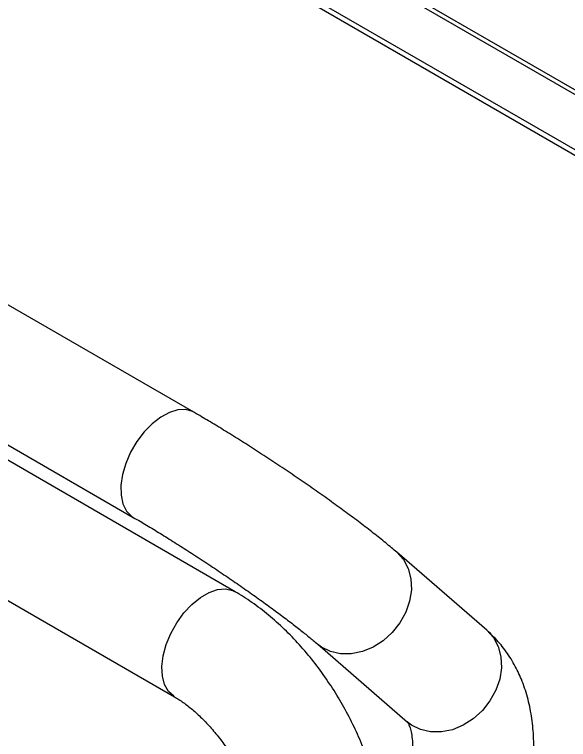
# Model space of a CAD drawing. Header units: millimetres. Extents: x 15 to 415, y 5 to 292.
# Drawn here: x 344.49 to 368, y 177.16 to 207.89 of the extents above; entities that cross this region are included whole.
import ezdxf

# ---------------------------------------------------------------- set-up
doc = ezdxf.new("R2010")
doc.units = ezdxf.units.MM

msp = doc.modelspace()

# ---------------------------------------------------------------- linework, layer by layer
at = {"color": 7, "linetype": 'Continuous', "lineweight": 25}
for p, q in [((393.0296, 190.1941), (292.4469, 248.2592)), ((393.2214, 190.2765), (292.8265, 248.2333)), ((290.4266, 247.0929), (391.0093, 189.0278)), ((290.4266, 246.8596), (391.0093, 188.7945)), ((352.1051, 191.0286), (338.468, 198.9011)), ((335.8968, 194.4471), (349.5339, 186.5746)), ((353.8494, 183.4264), (340.2345, 191.2861)), ((337.6633, 186.8321), (351.2782, 178.9725)), ((364.5282, 181.7885), (360.709, 185.0966)), ((357.3419, 181.2092), (361.1611, 177.9011))]:
    msp.add_line(p, q, dxfattribs=at)
at = {"color": 8, "linetype": 'Continuous', "lineweight": 25, "flags": 128}
for points in [[(352.1057, 191.0282), (352.0509, 191.0573), (351.7564, 191.1419), (351.4236, 191.1307), (351.066, 191.0242), (350.6983, 190.8266), (350.3356, 190.5462), (349.9927, 190.1943), (349.6836, 189.7854)], [(349.6836, 189.7854), (349.4211, 189.3363), (349.2157, 188.8652), (349.0761, 188.3915), (349.0078, 187.9347), (349.0137, 187.5133), (349.0935, 187.1446), (349.244, 186.8438), (349.459, 186.6232), (349.5333, 186.5749)], [(360.7083, 185.0972), (360.9884, 184.787), (361.1922, 184.4064), (361.3072, 183.9745), (361.3289, 183.5089), (361.2563, 183.0288), (361.0923, 182.5538), (360.8437, 182.1032)], [(351.2781, 178.9725), (351.2459, 178.9921), (351.0207, 179.198), (350.8587, 179.4859), (350.7665, 179.8439), (350.7478, 180.2575), (350.8035, 180.7096), (350.9313, 181.1817), (351.1259, 181.6546), (351.3794, 182.1089), (351.6814, 182.5259), (352.0194, 182.8886), (352.3798, 183.1822), (352.7477, 183.3945), (353.1081, 183.5171), (353.4462, 183.5447), (353.7481, 183.4763), (353.8498, 183.4262)], [(360.8437, 182.1032), (360.5207, 181.6957), (360.1364, 181.3478), (359.7067, 181.0738), (359.2491, 180.885), (358.7823, 180.789), (358.3255, 180.7897), (357.8973, 180.8872), (357.5153, 181.0775), (357.3435, 181.2078)], [(364.5282, 181.7885), (364.8076, 181.4789), (365.0114, 181.0983), (365.1265, 180.6664), (365.1482, 180.2008), (365.0755, 179.7207), (364.9115, 179.2457), (364.663, 178.7951)], [(364.663, 178.7951), (364.3399, 178.3876), (363.9557, 178.0397), (363.5259, 177.7657), (363.0683, 177.5769), (362.6015, 177.4808), (362.1447, 177.4816), (361.7166, 177.5791), (361.3346, 177.7694), (361.1611, 177.9011)]]:
    msp.add_lwpolyline(points, dxfattribs=at)
at = {"color": 7, "linetype": 'Continuous', "lineweight": 25}
for points, knots in [([(360.709, 185.0966), (360.6355, 185.1596), (360.4106, 185.3526), (359.9963, 185.6913), (359.4517, 186.1188), (358.8718, 186.5583), (358.2597, 187.009), (357.6188, 187.4687), (356.9548, 187.9338), (356.2741, 188.3999), (355.5837, 188.8623), (354.891, 189.3162), (354.2035, 189.7565), (353.5282, 190.1788), (352.8827, 190.5719), (352.4127, 190.8504), (352.1625, 190.9953), (352.1051, 191.0286)], [0, 0, 0, 0, 0.0382723, 0.1171346, 0.1927872, 0.266474, 0.3390915, 0.4110775, 0.4826797, 0.554056, 0.6253195, 0.6965624, 0.7678496, 0.8392648, 0.9109166, 0.9795647, 1, 1, 1, 1]), ([(349.5339, 186.5746), (349.6286, 186.5196), (349.9009, 186.3616), (350.3821, 186.0741), (350.9819, 185.7063), (351.6076, 185.3126), (352.2493, 184.8994), (352.8972, 184.4727), (353.5416, 184.0388), (354.1728, 183.6043), (354.7813, 183.1758), (355.358, 182.7598), (355.8937, 182.3631), (356.3802, 181.9923), (356.8073, 181.6555), (357.1246, 181.3956), (357.2834, 181.2594), (357.3419, 181.2092)], [0, 0, 0, 0, 0.0375418, 0.1078344, 0.1786742, 0.2500101, 0.3216606, 0.393494, 0.4654059, 0.5372898, 0.6090369, 0.6805374, 0.75165, 0.8221774, 0.8918285, 0.9601561, 1, 1, 1, 1]), ([(360.186, 172.4513), (360.1835, 172.6099), (360.1768, 173.0516), (360.1057, 173.7902), (359.9546, 174.6648), (359.7338, 175.5428), (359.4484, 176.4163), (359.1019, 177.2781), (358.6982, 178.1215), (358.241, 178.9401), (357.7339, 179.7277), (357.1805, 180.478), (356.5842, 181.1847), (355.9484, 181.8422), (355.2755, 182.4424), (354.5763, 182.9812), (354.0903, 183.2789), (353.8494, 183.4264)], [0, 0, 0, 0, 0.0387094, 0.1077722, 0.1767369, 0.2455414, 0.3140858, 0.3823789, 0.4504906, 0.5185231, 0.5865942, 0.6547977, 0.7232531, 0.7920867, 0.8614112, 0.9313013, 1, 1, 1, 1]), ([(366.5229, 176.8402), (366.5204, 176.9989), (366.5135, 177.4443), (366.4376, 178.1573), (366.2677, 178.9607), (366.0204, 179.6894), (365.7006, 180.3592), (365.3136, 180.9611), (364.9105, 181.4404), (364.6311, 181.6948), (364.5282, 181.7885)], [0, 0, 0, 0, 0.0824229, 0.2313282, 0.3797926, 0.5255658, 0.6525479, 0.7896676, 0.922501, 1, 1, 1, 1]), ([(351.2782, 178.9725), (351.3407, 178.9351), (351.5217, 178.827), (351.8443, 178.597), (352.2414, 178.2629), (352.6456, 177.8649), (353.0451, 177.4098), (353.4291, 176.9052), (353.7876, 176.361), (354.1118, 175.7888), (354.3941, 175.2014), (354.6287, 174.6126), (354.8118, 174.0368), (354.9419, 173.4882), (355.0179, 172.9918), (355.0415, 172.6545), (355.0428, 172.4882), (355.0431, 172.4513)], [0, 0, 0, 0, 0.0369147, 0.1068871, 0.1778565, 0.2500016, 0.3231732, 0.3971515, 0.4716829, 0.5465008, 0.6213247, 0.6958078, 0.76969, 0.8427295, 0.9147241, 0.9810788, 1, 1, 1, 1]), ([(361.1581, 177.9039), (361.1579, 177.904), (361.1553, 177.9065), (361.1735, 177.888), (361.2253, 177.7965), (361.2911, 177.6213), (361.3485, 177.3571), (361.3768, 177.0842), (361.3793, 176.8976), (361.38, 176.8402)], [0, 0, 0, 0, 0.0116382, 0.208289, 0.3855248, 0.5711721, 0.7477365, 0.9224196, 1, 1, 1, 1])]:
    msp.add_open_spline(points, degree=3, knots=knots, dxfattribs=at)

doc.saveas('drawing.dxf')
